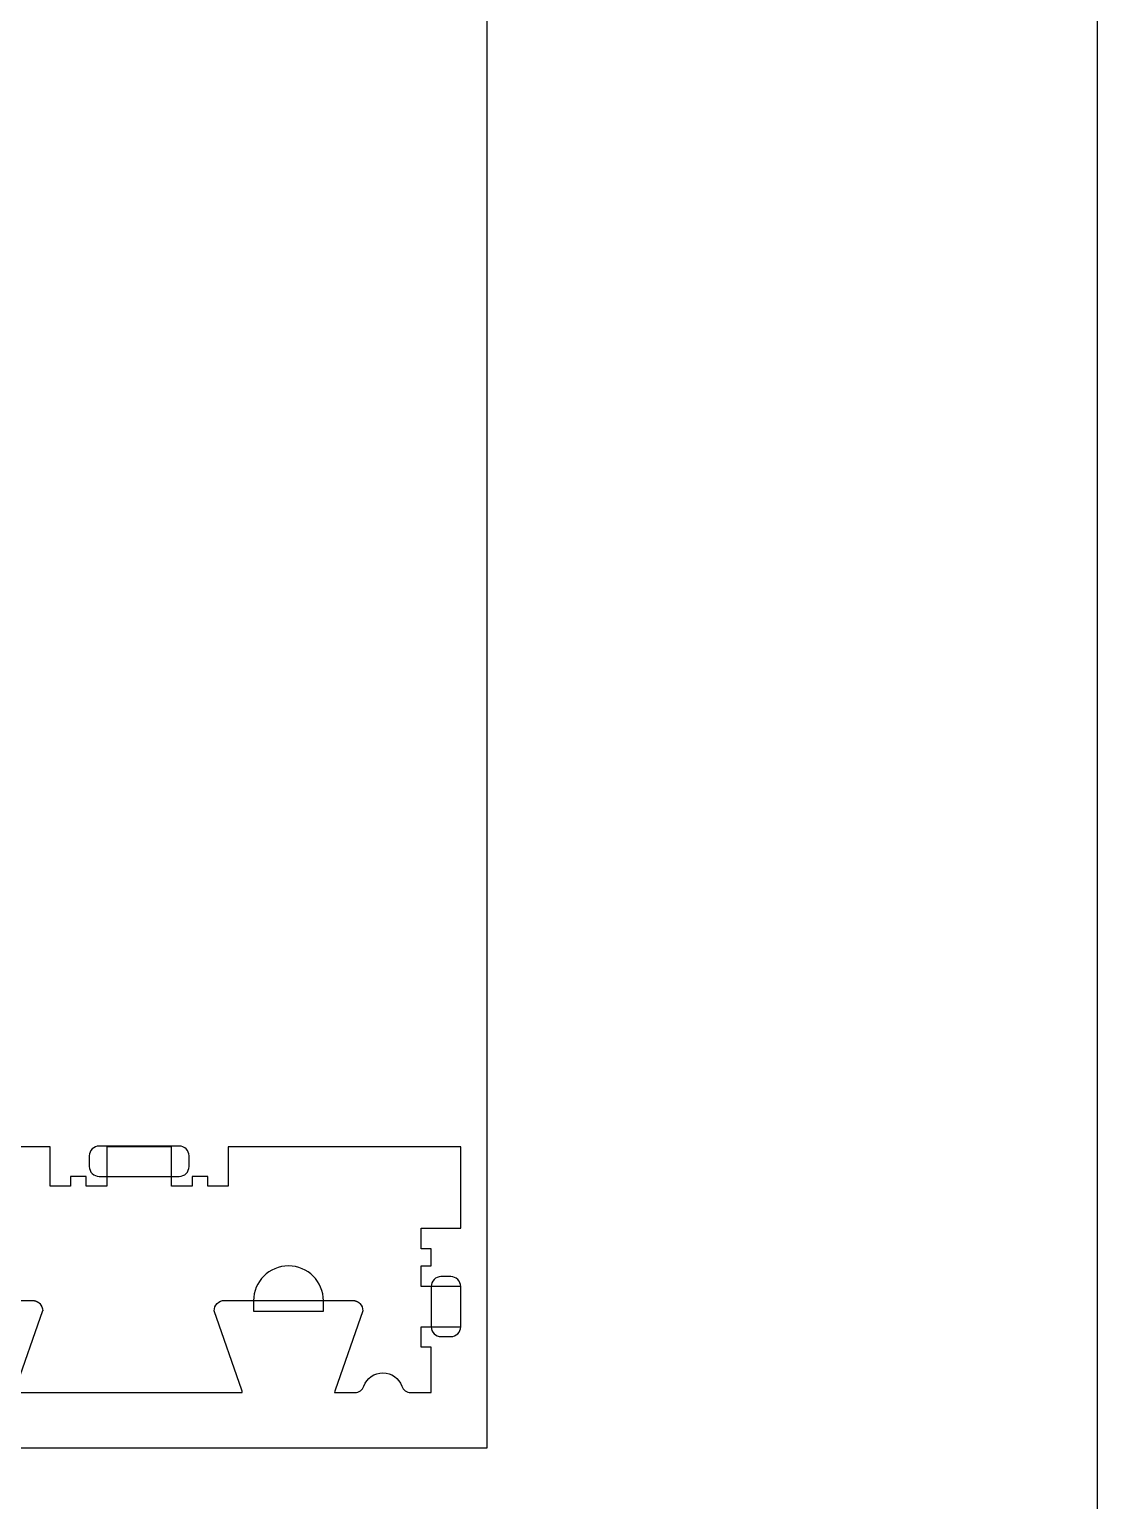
# Model space of a CAD drawing. Extents: x 0 to 4485, y 0 to 8771.
# Drawn here: x 2533 to 3183, y 3731 to 4626 of the extents above; entities that cross this region are included whole.
import ezdxf

# ---------------------------------------------------------------- set-up
doc = ezdxf.new("R2010")
doc.units = 0
for name, color, linetype in [('0_SHEET_SPRUCEPLY_2440X122', 1, 'CONTINUOUS'), ('4_ANYTOOL_CUTTHROUGH_OUTSI', 5, 'CONTINUOUS'), ('5_ANYTOOL_HALF_MILL_9MM_IN', 3, 'CONTINUOUS'), ('DONOTCUT', 7, 'CONTINUOUS')]:
    doc.layers.add(name, color=color, linetype=linetype)

msp = doc.modelspace()

# ---------------------------------------------------------------- linework, layer by layer
at = {"layer": '0_SHEET_SPRUCEPLY_2440X122'}
msp.add_lwpolyline([(371.7, 4982.59), (371.7, 3762.59), (2811.7, 3762.59), (2811.7, 4982.59)], close=True, dxfattribs=at)
at = {"layer": '4_ANYTOOL_CUTTHROUGH_OUTSI', "color": 5}
for points in [[(2524.02, 3796.38), (2662.71, 3796.38, 0.061485), (2662.48, 3797.77), (2645.58, 3846.05), (2645.57, 3846.09), (2645.57, 3846.13), (2645.57, 3846.13, -0.414214), (2651.82, 3852.38), (2729.82, 3852.38), (2729.97, 3852.38), (2730.12, 3852.37), (2730.27, 3852.36), (2730.42, 3852.35), (2730.57, 3852.34), (2730.72, 3852.32), (2730.87, 3852.29), (2731.03, 3852.26), (2731.18, 3852.23), (2731.33, 3852.2), (2731.48, 3852.16), (2731.63, 3852.11), (2731.77, 3852.07), (2731.92, 3852.02), (2732.07, 3851.96), (2732.21, 3851.91), (2732.35, 3851.84), (2732.49, 3851.78), (2732.63, 3851.71), (2732.77, 3851.64), (2732.91, 3851.56), (2733.04, 3851.49), (2733.17, 3851.41), (2733.3, 3851.32), (2733.43, 3851.23), (2733.55, 3851.14), (2733.67, 3851.05), (2733.79, 3850.96), (2733.91, 3850.86), (2734.02, 3850.76), (2734.13, 3850.66), (2734.24, 3850.55, -0.198912), (2736.07, 3846.13), (2736.07, 3846.09), (2736.05, 3846.05), (2719.16, 3797.77), (2719.16, 3797.77, 0.061485), (2718.92, 3796.38), (2731.32, 3796.38, 0.317837), (2736.74, 3800.21, -0.317837), (2748.29, 3808.38, -0.317837), (2759.84, 3800.21, 0.317837), (2765.26, 3796.38), (2777.67, 3796.38), (2777.67, 3823.88), (2771.67, 3823.88), (2771.67, 3824.13), (2771.67, 3836.13), (2771.67, 3836.38), (2795.67, 3836.38), (2795.67, 3860.88), (2771.67, 3860.88), (2771.67, 3861.13), (2771.67, 3873.13), (2771.67, 3873.38), (2777.67, 3873.38), (2777.67, 3883.88), (2771.67, 3883.88), (2771.67, 3884.13), (2771.67, 3896.13), (2771.67, 3896.38), (2795.67, 3896.38), (2795.67, 3945.88), (2654.17, 3945.88), (2654.17, 3922.13), (2654.17, 3921.88), (2641.67, 3921.88), (2641.67, 3927.88), (2632.17, 3927.88), (2632.17, 3921.88), (2619.67, 3921.88), (2619.67, 3922.13), (2619.67, 3945.88), (2580.17, 3945.88), (2580.17, 3922.13), (2580.17, 3921.88), (2567.67, 3921.88), (2567.67, 3927.88), (2558.17, 3927.88), (2558.17, 3921.88), (2545.67, 3921.88), (2545.67, 3922.13), (2545.67, 3945.88), (2446.17, 3945.88)], [(2456.92, 3852.38), (2534.92, 3852.38), (2535.07, 3852.38), (2535.22, 3852.37), (2535.37, 3852.36), (2535.52, 3852.35), (2535.67, 3852.34), (2535.82, 3852.32), (2535.97, 3852.29), (2536.13, 3852.26), (2536.28, 3852.23), (2536.43, 3852.2), (2536.58, 3852.16), (2536.73, 3852.11), (2536.87, 3852.07), (2537.02, 3852.02), (2537.17, 3851.96), (2537.31, 3851.91), (2537.45, 3851.84), (2537.59, 3851.78), (2537.73, 3851.71), (2537.87, 3851.64), (2538.01, 3851.56), (2538.14, 3851.49), (2538.27, 3851.41), (2538.4, 3851.32), (2538.53, 3851.23), (2538.65, 3851.14), (2538.77, 3851.05), (2538.89, 3850.96), (2539.01, 3850.86), (2539.12, 3850.76), (2539.23, 3850.66), (2539.34, 3850.55, -0.198912), (2541.17, 3846.13), (2541.17, 3846.09), (2541.15, 3846.05), (2524.26, 3797.77)]]:
    msp.add_lwpolyline(points, format="xyb", dxfattribs=at)
at = {"layer": '5_ANYTOOL_HALF_MILL_9MM_IN'}
for points in [[(2575.54, 3946.38, 0.414214), (2569.54, 3940.38), (2569.54, 3933.88, 0.414214), (2575.54, 3927.88), (2624.29, 3927.88, 0.414214), (2630.29, 3933.88), (2630.29, 3940.38, 0.414214), (2624.29, 3946.38)], [(2712.07, 3852.13, 1), (2669.57, 3852.13), (2669.57, 3851.88), (2669.57, 3845.88), (2712.07, 3845.88), (2712.07, 3851.88), (2712.07, 3852.13)], [(2783.67, 3866.88, 0.414214), (2777.67, 3860.88), (2777.67, 3836.38, 0.414214), (2783.67, 3830.38), (2789.67, 3830.38, 0.414214), (2795.67, 3836.38), (2795.67, 3860.88, 0.414214), (2789.67, 3866.88)]]:
    msp.add_lwpolyline(points, format="xyb", close=True, dxfattribs=at)
at = {"layer": 'DONOTCUT'}
msp.add_lwpolyline([(0, 0), (3183.41, 0), (3183.41, 5593.43), (0, 5593.43)], close=True, dxfattribs=at)

doc.saveas('drawing.dxf')
